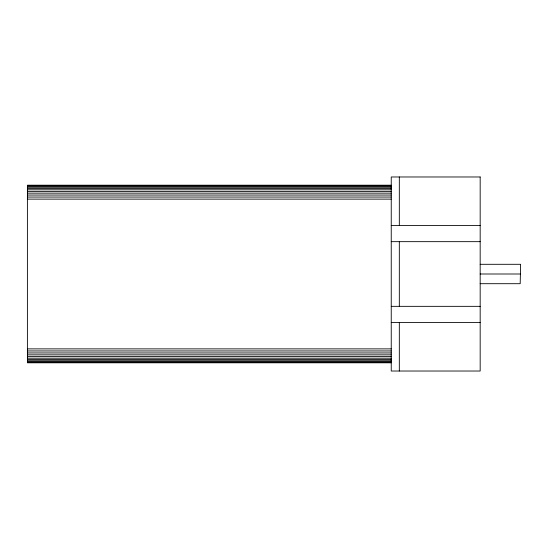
<?xml version="1.0" encoding="UTF-8"?>
<svg xmlns="http://www.w3.org/2000/svg" width="548" height="548" viewBox="0 0 548 548"><rect width="100%" height="100%" fill="white"/><g stroke="black" fill="none" stroke-linecap="round" stroke-linejoin="round"><path stroke-width="0.82" d="M480.171 264.3L520.6 264.3L520.196 283.7L480.171 283.7M391.238 185.203L27.4 185.203L27.4 362.797L391.238 362.797M27.4 185.614L391.238 185.614M27.4 186.293L391.238 186.293M27.4 187.231L391.238 187.231M27.4 188.402L391.238 188.402M27.4 189.8L391.238 189.8M27.4 191.389L391.238 191.389M27.4 193.149L391.238 193.149M27.4 195.047L391.238 195.047M27.4 197.047L391.238 197.047M27.4 199.123L391.238 199.123M391.238 225.488L480.171 225.488M391.238 241.661L480.171 241.661M480.171 274L520.6 274M391.238 306.339L480.171 306.339M391.238 322.512L480.171 322.512M27.4 348.877L391.238 348.877M27.4 350.953L391.238 350.953M27.4 352.953L391.238 352.953M27.4 354.851L391.238 354.851M27.4 356.611L391.238 356.611M27.4 358.2L391.238 358.2M27.4 359.598L391.238 359.598M27.4 360.769L391.238 360.769M27.4 361.707L391.238 361.707M27.4 362.386L391.238 362.386M399.321 176.977L399.321 225.488M399.321 241.661L399.321 306.339M399.321 322.512L399.321 371.023M480.171 176.977L391.238 176.977L391.238 371.023L480.171 371.023L480.171 176.977"/></g></svg>
